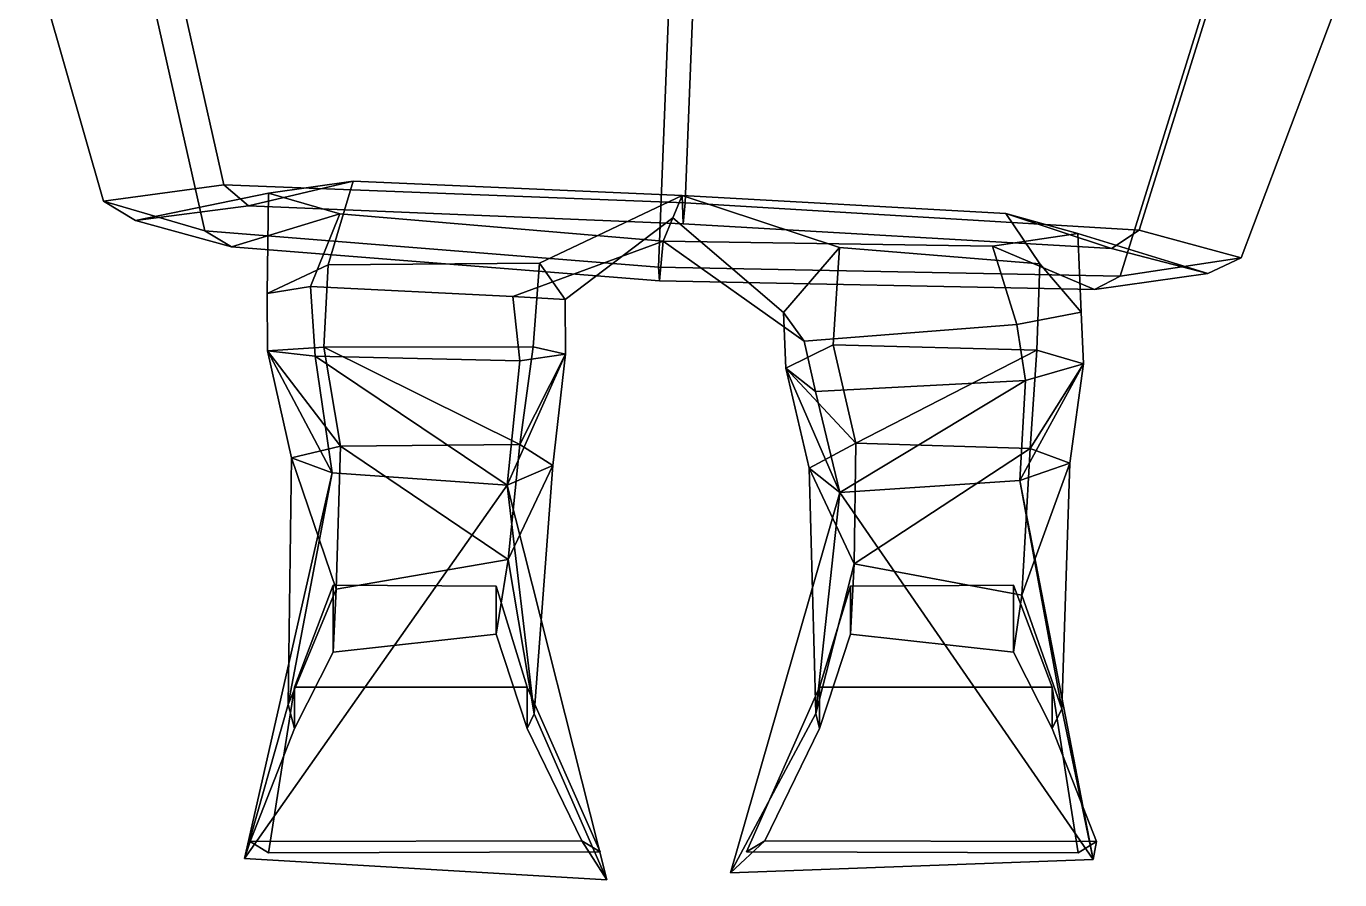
# Model space of a CAD drawing. Extents: x -201 to 133, y -158 to 353.
# Drawn here: x -132.9 to 133.1, y -158.5 to 14.5 of the extents above; entities that cross this region are included whole.
import ezdxf

# ---------------------------------------------------------------- set-up
doc = ezdxf.new("R2010")
doc.units = 0

msp = doc.modelspace()

# ---------------------------------------------------------------- linework, layer by layer
for points in [[(-105.209755, 36.971954, 84.394379), (-132.947968, 33.766205, 1.477167), (-117.285629, -21.009979, -1.700126), (-92.923515, -17.63681, 81.305084)], [(0.477992, -21.322739, 112.89344), (2.664976, 33.532196, 115.654892), (-105.209755, 36.971954, 84.394379), (-92.923515, -17.63681, 81.305084)], [(-117.285629, -21.009979, -1.700126), (-132.947968, 33.766205, 1.477167), (-109.084435, 27.594009, -90.223534), (-96.798195, -27.014748, -93.31282)], [(0.477992, -21.322739, 112.89344), (92.441605, -26.829315, 76.473274), (109.025093, 26.347763, 78.810028), (2.664976, 33.532196, 115.654892)], [(-96.798195, -27.014748, -93.31282), (-109.084435, 27.594009, -90.223534), (-2.718492, 20.502411, -127.064789), (-4.907815, -34.358078, -129.825455)], [(109.025093, 26.347763, 78.810028), (92.441605, -26.829315, 76.473274), (113.094002, -32.43483, -7.705311), (133.053589, 20.574829, -5.456556)], [(88.566925, -36.20726, -98.144638), (-4.907815, -34.358078, -129.825455), (-2.718492, 20.502411, -127.064789), (105.150414, 16.969818, -95.807877)], [(113.094002, -32.43483, -7.705311), (88.566925, -36.20726, -98.144638), (105.150414, 16.969818, -95.807877), (133.053589, 20.574829, -5.456556)], [(-92.923515, -17.63681, 81.305084), (-117.285629, -21.009979, -1.700126), (-110.804192, -24.894852, -2.051803), (-87.953453, -21.907944, 72.572365)], [(-87.953453, -21.907944, 72.572365), (-110.804192, -24.894852, -2.051803), (-83.913269, -19.375656, -2.401354), (-66.729225, -16.955017, 56.901848)], [(0.477992, -21.322739, 112.89344), (-92.923515, -17.63681, 81.305084), (-87.953453, -21.907944, 72.572365), (0.061296, -25.572769, 100.379951)], [(0.061296, -25.572769, 100.379951), (-87.953453, -21.907944, 72.572365), (-66.729225, -16.955017, 56.901848), (-0.132877, -19.809082, 79.580254)], [(-66.729225, -16.955017, 56.901848), (-83.913269, -19.375656, -2.401354), (-84.180733, -39.701782, -2.780061), (-71.834244, -33.894081, 36.740131)], [(-0.132877, -19.809082, 79.580254), (-66.729225, -16.955017, 56.901848), (-71.834244, -33.894081, 36.740131), (-28.978432, -33.567932, 56.942616)], [(-117.285629, -21.009979, -1.700126), (-96.798195, -27.014748, -93.31282), (-91.38237, -30.207008, -81.956764), (-110.804192, -24.894852, -2.051803)], [(-110.804192, -24.894852, -2.051803), (-91.38237, -30.207008, -81.956764), (-69.438698, -23.512787, -65.204269), (-83.913269, -19.375656, -2.401354)], [(-83.913269, -19.375656, -2.401354), (-69.438698, -23.512787, -65.204269), (-75.372932, -38.257233, -45.555378), (-84.180733, -39.701782, -2.780061)], [(-2.008727, -24.349228, -4.957561), (-0.132877, -19.809082, 79.580254), (-28.978432, -33.567932, 56.942616), (-23.815439, -40.924194, -5.594979)], [(20.379988, -43.555374, -3.962311), (31.727497, -30.385315, 57.332863), (-0.132877, -19.809082, 79.580254), (-2.008727, -24.349228, -4.957561)], [(-0.132877, -19.809082, 79.580254), (31.727497, -30.385315, 57.332863), (72.335915, -33.642159, 32.60693), (65.449516, -23.509933, 53.456413)], [(0.061296, -25.572769, 100.379951), (-0.132877, -19.809082, 79.580254), (65.449516, -23.509933, 53.456413), (86.814484, -30.574928, 68.016777)], [(-91.38237, -30.207008, -81.956764), (-4.704904, -37.108459, -114.415535), (-3.959749, -29.071312, -92.883102), (-69.438698, -23.512787, -65.204269)], [(-69.438698, -23.512787, -65.204269), (-3.959749, -29.071312, -92.883102), (-34.422562, -40.280487, -69.665863), (-75.372932, -38.257233, -45.555378)], [(0.477992, -21.322739, 112.89344), (0.061296, -25.572769, 100.379951), (86.814484, -30.574928, 68.016777), (92.441605, -26.829315, 76.473274)], [(65.449516, -23.509933, 53.456413), (72.335915, -33.642159, 32.60693), (80.68679, -43.464783, -7.693947), (79.983398, -27.503517, -6.673562)], [(86.814484, -30.574928, 68.016777), (65.449516, -23.509933, 53.456413), (79.983398, -27.503517, -6.673562), (106.328979, -35.662781, -7.7117)], [(-3.959749, -29.071312, -92.883102), (-2.008727, -24.349228, -4.957561), (-23.815439, -40.924194, -5.594979), (-34.422562, -40.280487, -69.665863)], [(20.379988, -43.555374, -3.962311), (-2.008727, -24.349228, -4.957561), (-3.959749, -29.071312, -92.883102), (24.561319, -49.355179, -69.156197)], [(-96.798195, -27.014748, -93.31282), (-4.907815, -34.358078, -129.825455), (-4.704904, -37.108459, -114.415535), (-91.38237, -30.207008, -81.956764)], [(83.385559, -38.873993, -86.512344), (62.740047, -30.067703, -68.649704), (-3.959749, -29.071312, -92.883102), (-4.704904, -37.108459, -114.415535)], [(62.740047, -30.067703, -68.649704), (67.677895, -45.972565, -49.610962), (24.561319, -49.355179, -69.156197), (-3.959749, -29.071312, -92.883102)], [(79.983398, -27.503517, -6.673562), (80.68679, -43.464783, -7.693947), (67.677895, -45.972565, -49.610962), (62.740047, -30.067703, -68.649704)], [(106.328979, -35.662781, -7.7117), (79.983398, -27.503517, -6.673562), (62.740047, -30.067703, -68.649704), (83.385559, -38.873993, -86.512344)], [(92.441605, -26.829315, 76.473274), (86.814484, -30.574928, 68.016777), (106.328979, -35.662781, -7.7117), (113.094002, -32.43483, -7.705311)], [(30.467117, -50.08754, 21.648457), (31.727497, -30.385315, 57.332863), (20.379988, -43.555374, -3.962311), (20.854401, -54.832642, -4.403302)], [(30.467117, -50.08754, 21.648457), (71.697319, -51.145706, 9.169537), (72.335915, -33.642159, 32.60693), (31.727497, -30.385315, 57.332863)], [(-72.65657, -50.533707, 11.811858), (-71.834244, -33.894081, 36.740131), (-84.180733, -39.701782, -2.780061), (-84.088112, -51.326447, -4.737006)], [(-30.279079, -50.469574, 19.095295), (-28.978432, -33.567932, 56.942616), (-71.834244, -33.894081, 36.740131), (-72.65657, -50.533707, 11.811858)], [(-30.279079, -50.469574, 19.095295), (-23.724693, -51.958366, -7.965677), (-23.815439, -40.924194, -5.594979), (-28.978432, -33.567932, 56.942616)], [(88.566925, -36.20726, -98.144638), (83.385559, -38.873993, -86.512344), (-4.704904, -37.108459, -114.415535), (-4.907815, -34.358078, -129.825455)], [(71.697319, -51.145706, 9.169537), (81.145172, -53.97094, -8.674432), (80.68679, -43.464783, -7.693947), (72.335915, -33.642159, 32.60693)], [(113.094002, -32.43483, -7.705311), (106.328979, -35.662781, -7.7117), (83.385559, -38.873993, -86.512344), (88.566925, -36.20726, -98.144638)], [(-84.088112, -51.326447, -4.737006), (-84.180733, -39.701782, -2.780061), (-75.372932, -38.257233, -45.555378), (-74.423462, -52.40123, -23.565392)], [(-74.423462, -52.40123, -23.565392), (-75.372932, -38.257233, -45.555378), (-34.422562, -40.280487, -69.665863), (-32.997368, -53.342682, -35.331242)], [(-23.724693, -51.958366, -7.965677), (-32.997368, -53.342682, -35.331242), (-34.422562, -40.280487, -69.665863), (-23.815439, -40.924194, -5.594979)], [(20.854401, -54.832642, -4.403302), (20.379988, -43.555374, -3.962311), (24.561319, -49.355179, -69.156197), (26.917555, -59.552277, -32.717674)], [(81.145172, -53.97094, -8.674432), (69.390099, -57.297791, -26.168449), (67.677895, -45.972565, -49.610962), (80.68679, -43.464783, -7.693947)], [(69.390099, -57.297791, -26.168449), (26.917555, -59.552277, -32.717674), (24.561319, -49.355179, -69.156197), (67.677895, -45.972565, -49.610962)], [(-69.328568, -70.637459, 24.264196), (-72.65657, -50.533707, 11.811858), (-84.088112, -51.326447, -4.737006)], [(-32.967808, -70.249313, 31.055185), (-30.279079, -50.469574, 19.095295), (-72.65657, -50.533707, 11.811858)], [(-32.967808, -70.249313, 31.055185), (-72.65657, -50.533707, 11.811858), (-69.328568, -70.637459, 24.264196)], [(-32.967808, -70.249313, 31.055185), (-23.724693, -51.958366, -7.965677), (-30.279079, -50.469574, 19.095295)], [(35.045162, -69.990677, 35.677036), (30.467117, -50.08754, 21.648457), (20.854401, -54.832642, -4.403302)], [(35.045162, -69.990677, 35.677036), (71.697319, -51.145706, 9.169537), (30.467117, -50.08754, 21.648457)], [(-69.328568, -70.637459, 24.264196), (-84.088112, -51.326447, -4.737006), (-79.206444, -72.97596, 9.147808)], [(-79.206444, -72.97596, 9.147808), (-84.088112, -51.326447, -4.737006), (-71.011459, -76.025749, -7.967025)], [(-71.011459, -76.025749, -7.967025), (-84.088112, -51.326447, -4.737006), (-74.423462, -52.40123, -23.565392)], [(-71.011459, -76.025749, -7.967025), (-74.423462, -52.40123, -23.565392), (-35.556873, -78.538994, -18.531305)], [(-35.556873, -78.538994, -18.531305), (-74.423462, -52.40123, -23.565392), (-32.997368, -53.342682, -35.331242)], [(-35.556873, -78.538994, -18.531305), (-32.997368, -53.342682, -35.331242), (-23.724693, -51.958366, -7.965677)], [(-26.338333, -74.540398, 6.370028), (-35.556873, -78.538994, -18.531305), (-23.724693, -51.958366, -7.965677)], [(-32.967808, -70.249313, 31.055185), (-26.338333, -74.540398, 6.370028), (-23.724693, -51.958366, -7.965677)], [(35.045162, -69.990677, 35.677036), (70.35437, -71.06823, 24.423347), (71.697319, -51.145706, 9.169537)], [(70.35437, -71.06823, 24.423347), (81.145172, -53.97094, -8.674432), (71.697319, -51.145706, 9.169537)], [(35.045162, -69.990677, 35.677036), (20.854401, -54.832642, -4.403302), (25.582809, -75.046951, 11.908194)], [(31.830276, -80.016937, -14.032781), (20.854401, -54.832642, -4.403302), (26.917555, -59.552277, -32.717674)], [(25.582809, -75.046951, 11.908194), (20.854401, -54.832642, -4.403302), (31.830276, -80.016937, -14.032781)], [(68.264694, -77.585304, -7.888035), (69.390099, -57.297791, -26.168449), (81.145172, -53.97094, -8.674432)], [(78.398117, -74.050125, 8.147163), (68.264694, -77.585304, -7.888035), (81.145172, -53.97094, -8.674432)], [(70.35437, -71.06823, 24.423347), (78.398117, -74.050125, 8.147163), (81.145172, -53.97094, -8.674432)], [(31.830276, -80.016937, -14.032781), (26.917555, -59.552277, -32.717674), (69.390099, -57.297791, -26.168449)], [(68.264694, -77.585304, -7.888035), (31.830276, -80.016937, -14.032781), (69.390099, -57.297791, -26.168449)], [(-70.211128, -99.595383, 10.283681), (-69.328568, -70.637459, 24.264196), (-79.206444, -72.97596, 9.147808)], [(-70.211128, -99.595383, 10.283681), (-35.3508, -93.565491, 18.023605), (-69.328568, -70.637459, 24.264196)], [(-35.3508, -93.565491, 18.023605), (-32.967808, -70.249313, 31.055185), (-69.328568, -70.637459, 24.264196)], [(-35.3508, -93.565491, 18.023605), (-26.338333, -74.540398, 6.370028), (-32.967808, -70.249313, 31.055185)], [(34.72863, -94.460213, 20.829927), (35.045162, -69.990677, 35.677036), (25.582809, -75.046951, 11.908194)], [(34.72863, -94.460213, 20.829927), (70.35437, -71.06823, 24.423347), (35.045162, -69.990677, 35.677036)], [(68.660934, -100.82618, 9.478789), (70.35437, -71.06823, 24.423347), (34.72863, -94.460213, 20.829927)], [(68.660934, -100.82618, 9.478789), (78.398117, -74.050125, 8.147163), (70.35437, -71.06823, 24.423347)], [(-79.900368, -122.954964, -4.438652), (-70.211128, -99.595383, 10.283681), (-79.206444, -72.97596, 9.147808)], [(-79.900368, -122.954964, -4.438652), (-79.206444, -72.97596, 9.147808), (-71.011459, -76.025749, -7.967025)], [(76.762985, -123.834236, -6.972721), (68.264694, -77.585304, -7.888035), (78.398117, -74.050125, 8.147163)], [(76.762985, -123.834236, -6.972721), (78.398117, -74.050125, 8.147163), (68.660934, -100.82618, 9.478789)], [(-88.743706, -154.186401, -28.158381), (-79.900368, -122.954964, -4.438652), (-71.011459, -76.025749, -7.967025)], [(-88.743706, -154.186401, -28.158381), (-71.011459, -76.025749, -7.967025), (-35.556873, -78.538994, -18.531305)], [(-30.090076, -124.879608, -6.476622), (-35.556873, -78.538994, -18.531305), (-26.338333, -74.540398, 6.370028)], [(-30.090076, -124.879608, -6.476622), (-26.338333, -74.540398, 6.370028), (-35.3508, -93.565491, 18.023605)], [(26.984058, -124.759995, -4.147635), (34.72863, -94.460213, 20.829927), (25.582809, -75.046951, 11.908194)], [(26.984058, -124.759995, -4.147635), (25.582809, -75.046951, 11.908194), (31.830276, -80.016937, -14.032781)], [(-15.397828, -158.469177, -32.905777), (-88.743706, -154.186401, -28.158381), (-35.556873, -78.538994, -18.531305)], [(-15.397828, -158.469177, -32.905777), (-35.556873, -78.538994, -18.531305), (-30.090076, -124.879608, -6.476622)], [(83.129013, -154.345093, -32.566017), (31.830276, -80.016937, -14.032781), (68.264694, -77.585304, -7.888035)], [(83.129013, -154.345093, -32.566017), (68.264694, -77.585304, -7.888035), (76.762985, -123.834236, -6.972721)], [(9.656364, -157.088043, -30.193769), (26.984058, -124.759995, -4.147635), (31.830276, -80.016937, -14.032781)], [(9.656364, -157.088043, -30.193769), (31.830276, -80.016937, -14.032781), (83.129013, -154.345093, -32.566017)], [(-35.3508, -93.565491, 18.023605), (-70.211128, -99.595383, 10.283681), (-70.777412, -112.334427, 35.947453), (-37.787899, -108.736435, 35.947453)], [(-30.090076, -124.879608, -6.476622), (-35.3508, -93.565491, 18.023605), (-37.787899, -108.736435, 35.947453), (-31.473774, -127.827744, 43.725594)], [(26.984058, -124.759995, -4.147635), (27.673773, -127.827744, 43.725594), (33.987896, -108.736435, 35.947453), (34.72863, -94.460213, 20.829927)], [(34.72863, -94.460213, 20.829927), (33.987896, -108.736435, 35.947453), (66.977409, -112.334427, 35.947453), (68.660934, -100.82618, 9.478789)], [(-79.900368, -122.954964, -4.438652), (-78.613716, -127.827744, 43.725594), (-70.777412, -112.334427, 35.947453), (-70.211128, -99.595383, 10.283681)], [(-31.473774, -119.444244, 102.617195), (-37.787899, -98.998032, 87.801697), (-70.777412, -98.812729, 87.801697), (-78.613716, -119.444244, 102.617195)], [(-78.613716, -119.444244, 102.617195), (-70.777412, -98.812729, 87.801697), (-70.777412, -112.334427, 35.947453), (-78.613716, -127.827744, 43.725594)], [(-37.787899, -98.998032, 87.801697), (-37.787899, -108.736435, 35.947453), (-70.777412, -112.334427, 35.947453), (-70.777412, -98.812729, 87.801697)], [(-31.473774, -119.444244, 102.617195), (-31.473774, -127.827744, 43.725594), (-37.787899, -108.736435, 35.947453), (-37.787899, -98.998032, 87.801697)], [(27.673773, -119.444244, 102.617195), (74.813721, -119.444244, 102.617195), (66.977409, -98.812729, 87.801697), (33.987896, -98.998032, 87.801697)], [(27.673773, -119.444244, 102.617195), (33.987896, -98.998032, 87.801697), (33.987896, -108.736435, 35.947453), (27.673773, -127.827744, 43.725594)], [(33.987896, -98.998032, 87.801697), (66.977409, -98.812729, 87.801697), (66.977409, -112.334427, 35.947453), (33.987896, -108.736435, 35.947453)], [(74.813721, -119.444244, 102.617195), (74.813721, -127.827744, 43.725594), (66.977409, -112.334427, 35.947453), (66.977409, -98.812729, 87.801697)], [(76.762985, -123.834236, -6.972721), (68.660934, -100.82618, 9.478789), (66.977409, -112.334427, 35.947453), (74.813721, -127.827744, 43.725594)], [(-83.890282, -153.02951, 102.617195), (-78.613716, -119.444244, 102.617195), (-78.613716, -127.827744, 43.725594), (-87.594154, -150.723206, 36.317848)], [(-16.70689, -152.844193, 102.617195), (-31.473774, -119.444244, 102.617195), (-78.613716, -119.444244, 102.617195), (-83.890282, -153.02951, 102.617195)], [(-16.70689, -152.844193, 102.617195), (-20.410763, -150.61731, 32.613968), (-31.473774, -127.827744, 43.725594), (-31.473774, -119.444244, 102.617195)], [(12.906889, -152.844193, 102.617195), (80.090286, -153.02951, 102.617195), (74.813721, -119.444244, 102.617195), (27.673773, -119.444244, 102.617195)], [(12.906889, -152.844193, 102.617195), (27.673773, -119.444244, 102.617195), (27.673773, -127.827744, 43.725594), (16.610764, -150.61731, 32.613968)], [(80.090286, -153.02951, 102.617195), (83.794151, -150.723206, 36.317848), (74.813721, -127.827744, 43.725594), (74.813721, -119.444244, 102.617195)], [(-88.743706, -154.186401, -28.158381), (-87.594154, -150.723206, 36.317848), (-78.613716, -127.827744, 43.725594), (-79.900368, -122.954964, -4.438652)], [(-15.397828, -158.469177, -32.905777), (-30.090076, -124.879608, -6.476622), (-31.473774, -127.827744, 43.725594), (-20.410763, -150.61731, 32.613968)], [(9.656364, -157.088043, -30.193769), (16.610764, -150.61731, 32.613968), (27.673773, -127.827744, 43.725594), (26.984058, -124.759995, -4.147635)], [(83.129013, -154.345093, -32.566017), (76.762985, -123.834236, -6.972721), (74.813721, -127.827744, 43.725594), (83.794151, -150.723206, 36.317848)], [(-88.743706, -154.186401, -28.158381), (-15.397828, -158.469177, -32.905777), (-20.410763, -150.61731, 32.613968), (-87.594154, -150.723206, 36.317848)], [(-83.890282, -153.02951, 102.617195), (-87.594154, -150.723206, 36.317848), (-20.410763, -150.61731, 32.613968), (-16.70689, -152.844193, 102.617195)], [(83.129013, -154.345093, -32.566017), (83.794151, -150.723206, 36.317848), (16.610764, -150.61731, 32.613968), (9.656364, -157.088043, -30.193769)], [(80.090286, -153.02951, 102.617195), (12.906889, -152.844193, 102.617195), (16.610764, -150.61731, 32.613968), (83.794151, -150.723206, 36.317848)]]:
    msp.add_3dface(points)

doc.saveas('drawing.dxf')
